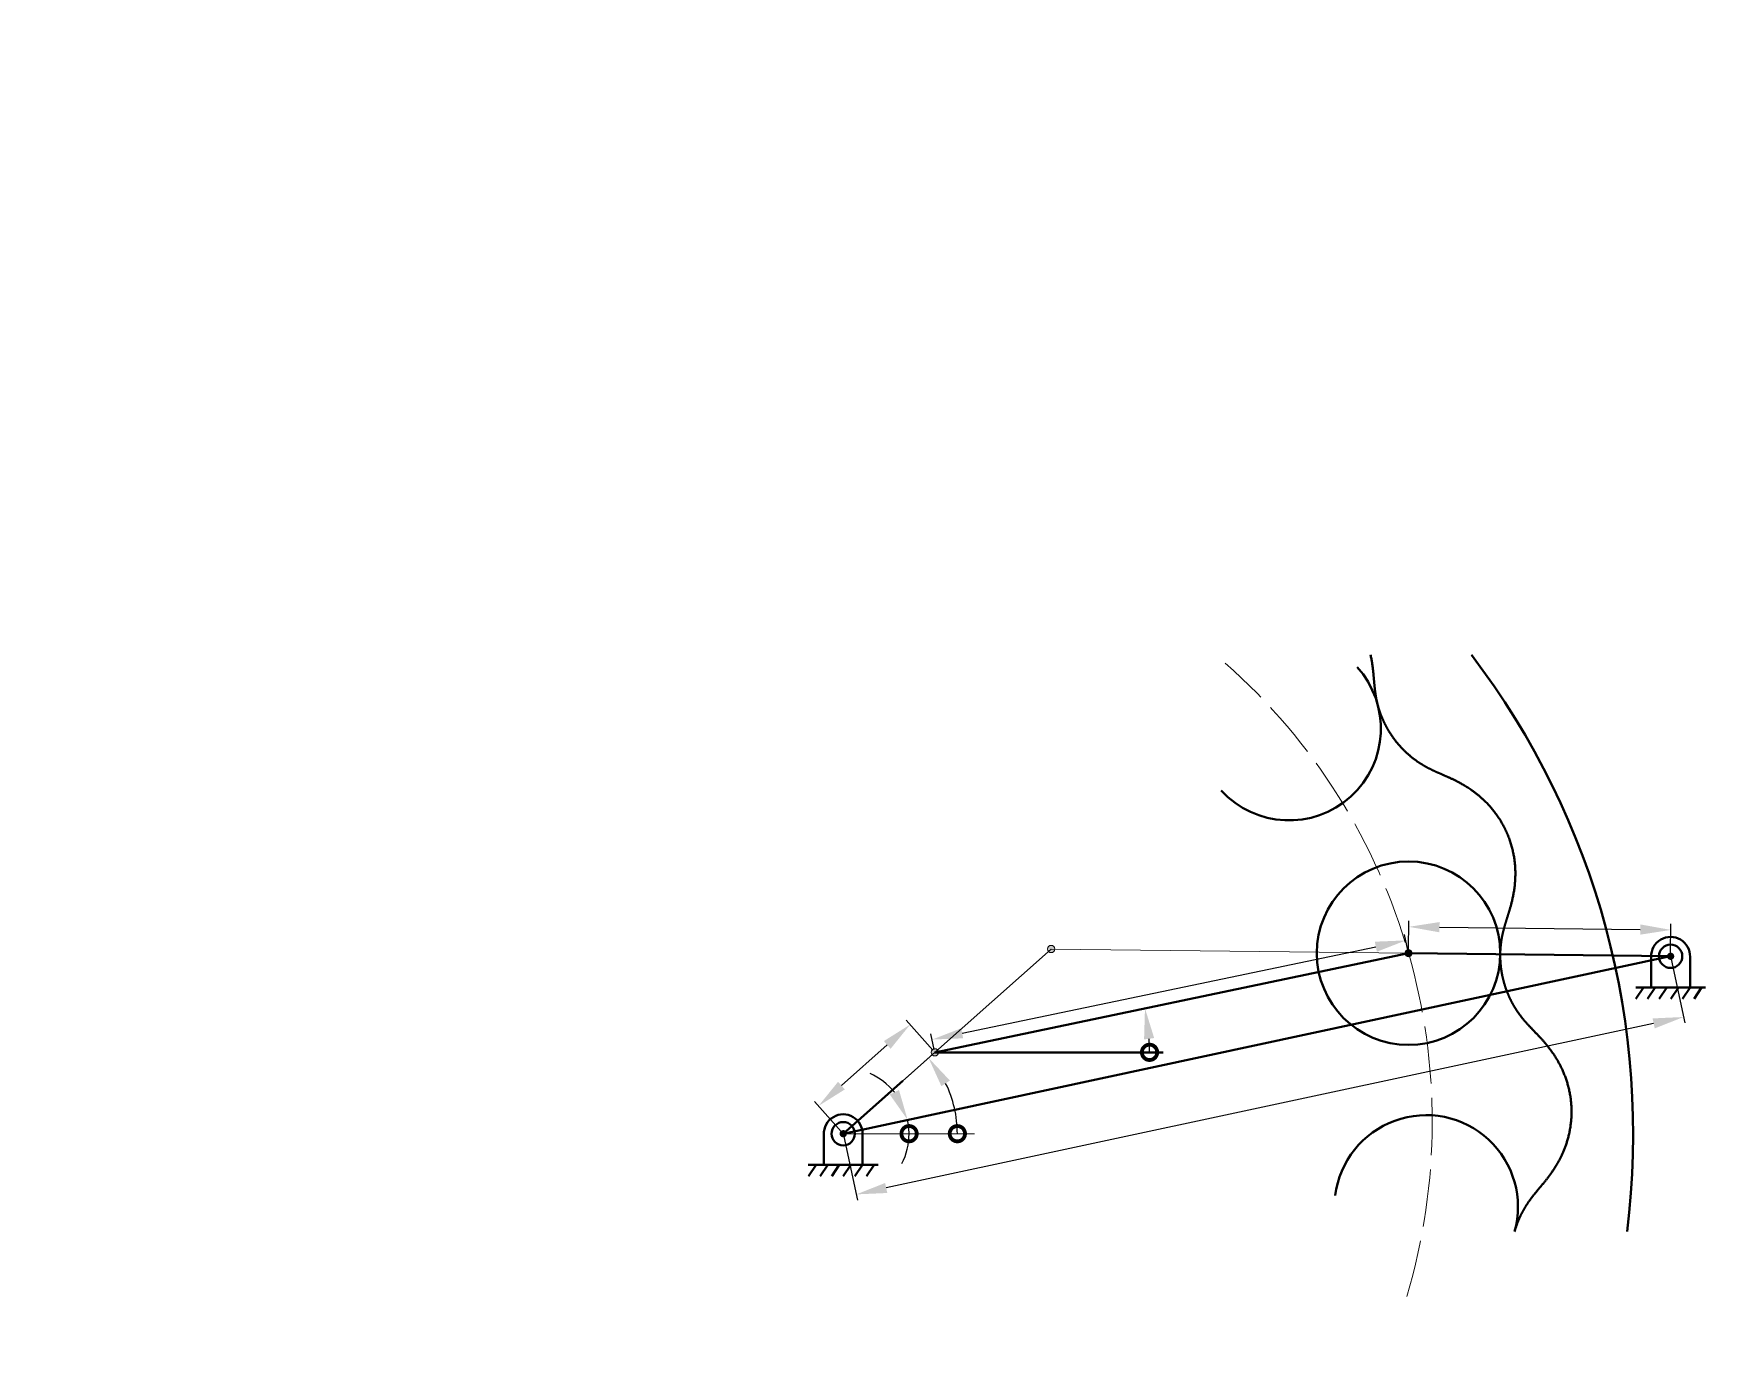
# Model space of a CAD drawing. Header units: millimetres. Extents: x -627 to 1823, y -1195 to 1759.
# Drawn here: x 925.2 to 1274.3, y -759.3 to -485.7 of the extents above; entities that cross this region are included whole.
import ezdxf

# ---------------------------------------------------------------- set-up
doc = ezdxf.new("R2010")
doc.units = ezdxf.units.MM
doc.linetypes.add('ACAD_ISO02W100', pattern=[15, 12, -3])
doc.layers.add('DIM', color=7, linetype='Continuous', lineweight=20)
doc.layers.add('PROFILE', color=7, linetype='Continuous', lineweight=50)
doc.styles.get("Standard").update_dxf_attribs({"font": 'arial.ttf'})
doc.dimstyles.new('凸輪專題用', dxfattribs={"dimtxt": 2.5, "dimasz": 8, "dimexe": 1.25, "dimexo": 0.625, "dimtad": 1, "dimtxsty": 'Standard', "dimcen": 0, "dimadec": 0, "dimazin": 0, "dimtfac": 1, "dimtmove": 0, "dimatfit": 3, "dimfxl": 1, "dimarcsym": 0})

# ---------------------------------------------------------------- blocks, each defined once
blk = doc.blocks.new('*D203')
at = {"layer": 'Defpoints', "color": 0, "transparency": 16777216}
for p in [(1121.01, -297.19), (1148.83, -334.42), (1176.39, -342.46), (1191.99, -355.22), (1047.49, -358.66)]:
    blk.add_point(p, dxfattribs=at)
at = {"layer": 'DIM', "color": 0, "lineweight": -2, "transparency": 16777216}
blk.add_arc((1191.99, -355.22), 47.91, 150.3161, 171.7866, dxfattribs=at)
at = {"layer": 'DIM', "color": 0, "transparency": 16777216}
for points in [[(1149.27, -330.74), (1151.47, -332.25), (1154.9, -324.9)], [(1145.91, -348.45), (1143.24, -348.29), (1144.1, -356.36)]]:
    blk.add_solid(points, dxfattribs=at)
blk = doc.blocks.new('_DotSmall')
at = {"color": 0, "linetype": 'ByBlock', "const_width": 0.5}
blk.add_lwpolyline([(-0.0625, 0, 1), (0.0625, 0, 1)], format="xyb", close=True, dxfattribs=at)
blk = doc.blocks.new('*D213')
at = {"layer": 'Defpoints', "color": 0, "transparency": 16777216}
for p in [(1106.73, -704.37), (1117.41, -709.73), (1094.27, -715.44), (1094.27, -715.44), (1121.66, -715.44)]:
    blk.add_point(p, dxfattribs=at)
at = {"layer": 'DIM', "color": 0, "lineweight": -2, "transparency": 16777216}
blk.add_line((1107.2, -703.96), (1113.02, -698.79), dxfattribs=at)
blk.add_arc((1094.27, -715.44), 23.83, 0, 26.1821, dxfattribs=at)
at = {"layer": 'DIM', "color": 0, "transparency": 16777216}
blk.add_solid([(1114.77, -705.52), (1116.54, -704.33), (1112.09, -699.62)], dxfattribs=at)
at = {"layer": 'DIM', "color": 0, "lineweight": -2, "transparency": 16777216, "xscale": 6.4, "yscale": 6.4, "zscale": 6.4, "rotation": 270.0000000000002}
blk.add_blockref('_DotSmall', (1118.1, -715.44), dxfattribs=at)
blk = doc.blocks.new('*D214')
at = {"layer": 'Defpoints', "color": 0, "transparency": 16777216}
for p in [(1267.03, -678.4), (1094.27, -715.44), (1094.27, -715.44), (1107.99, -714.48), (1121.66, -715.44)]:
    blk.add_point(p, dxfattribs=at)
at = {"layer": 'DIM', "color": 0, "lineweight": -2, "transparency": 16777216}
for start, end in [(39.0115, 65.9197), (333.0919, 0), (0, 12.1034)]:
    blk.add_arc((1094.27, -715.44), 13.75, start, end, dxfattribs=at)
at = {"layer": 'DIM', "color": 0, "transparency": 16777216}
blk.add_solid([(1105.92, -706.33), (1103.99, -707.25), (1107.72, -712.56)], dxfattribs=at)
at = {"layer": 'DIM', "color": 0, "lineweight": -2, "transparency": 16777216, "xscale": 6.4, "yscale": 6.4, "zscale": 6.4, "rotation": 90.00000000000004}
blk.add_blockref('_DotSmall', (1108.02, -715.44), dxfattribs=at)
blk = doc.blocks.new('*D212')
at = {"layer": 'Defpoints', "color": 0, "transparency": 16777216}
for p in [(1267.03, -678.4), (1094.27, -715.44), (1096.99, -728.11)]:
    blk.add_point(p, dxfattribs=at)
at = {"layer": 'DIM', "color": 0, "lineweight": -2, "transparency": 16777216}
for p, q in [((1267.16, -679.01), (1270.01, -692.29)), ((1263.49, -692.41), (1103.25, -726.77)), ((1094.4, -716.05), (1097.25, -729.34))]:
    blk.add_line(p, q, dxfattribs=at)
at = {"layer": 'DIM', "color": 0, "transparency": 16777216}
for points in [[(1263.27, -691.37), (1263.72, -693.45), (1269.75, -691.07)], [(1103.02, -725.73), (1103.47, -727.82), (1096.99, -728.11)]]:
    blk.add_solid(points, dxfattribs=at)
blk = doc.blocks.new('*D215')
at = {"layer": 'Defpoints', "color": 0, "transparency": 16777216}
for p in [(1267.1, -672.89), (1212.31, -677.75), (1267.03, -678.4)]:
    blk.add_point(p, dxfattribs=at)
at = {"layer": 'DIM', "color": 0, "lineweight": -2, "transparency": 16777216}
for p, q in [((1212.31, -677.13), (1212.39, -670.99)), ((1218.77, -672.32), (1260.7, -672.81)), ((1267.04, -677.77), (1267.11, -671.64))]:
    blk.add_line(p, q, dxfattribs=at)
at = {"layer": 'DIM', "color": 0, "transparency": 16777216}
for points in [[(1218.78, -671.25), (1218.76, -673.39), (1212.37, -672.24)], [(1260.71, -671.74), (1260.69, -673.88), (1267.1, -672.89)]]:
    blk.add_solid(points, dxfattribs=at)
blk = doc.blocks.new('*D216')
at = {"layer": 'Defpoints', "color": 0, "transparency": 16777216}
for p in [(1108.25, -692.65), (1113.4, -698.45), (1094.27, -715.44)]:
    blk.add_point(p, dxfattribs=at)
at = {"layer": 'DIM', "color": 0, "lineweight": -2, "transparency": 16777216}
for p, q in [((1112.98, -697.98), (1107.42, -691.72)), ((1093.9, -705.39), (1103.46, -696.9)), ((1093.86, -714.98), (1088.29, -708.71))]:
    blk.add_line(p, q, dxfattribs=at)
at = {"layer": 'DIM', "color": 0, "transparency": 16777216}
for points in [[(1102.75, -696.1), (1104.17, -697.7), (1108.25, -692.65)], [(1093.19, -704.6), (1094.61, -706.19), (1089.12, -709.64)]]:
    blk.add_solid(points, dxfattribs=at)
blk = doc.blocks.new('*D217')
at = {"layer": 'Defpoints', "color": 0, "transparency": 16777216}
for p in [(1211.75, -675.08), (1212.31, -677.75), (1113.4, -698.45)]:
    blk.add_point(p, dxfattribs=at)
at = {"layer": 'DIM', "color": 0, "lineweight": -2, "transparency": 16777216}
for p, q in [((1119.11, -694.47), (1205.48, -676.4)), ((1212.18, -677.14), (1211.49, -673.86)), ((1113.27, -697.84), (1112.59, -694.56))]:
    blk.add_line(p, q, dxfattribs=at)
at = {"layer": 'DIM', "color": 0, "transparency": 16777216}
for points in [[(1205.27, -675.35), (1205.7, -677.44), (1211.75, -675.08)], [(1118.89, -693.43), (1119.32, -695.52), (1112.84, -695.78)]]:
    blk.add_solid(points, dxfattribs=at)
blk = doc.blocks.new('*D218')
at = {"layer": 'Defpoints', "color": 0, "transparency": 16777216}
for p in [(1212.31, -677.75), (1158.13, -695.37), (1113.4, -698.45), (1113.4, -698.45), (1161.06, -698.45)]:
    blk.add_point(p, dxfattribs=at)
at = {"layer": 'DIM', "color": 0, "lineweight": -2, "transparency": 16777216}
blk.add_arc((1113.4, -698.45), 44.83, 0, 3.6337, dxfattribs=at)
at = {"layer": 'DIM', "color": 0, "transparency": 16777216}
blk.add_solid([(1157.09, -695.75), (1159.2, -695.47), (1157.28, -689.27)], dxfattribs=at)
at = {"layer": 'DIM', "color": 0, "lineweight": -2, "transparency": 16777216, "xscale": 6.4, "yscale": 6.4, "zscale": 6.4, "rotation": 270}
blk.add_blockref('_DotSmall', (1158.23, -698.45), dxfattribs=at)

msp = doc.modelspace()

# ---------------------------------------------------------------- hatches: boundary and pattern name
at = {"layer": 'DIM'}
h = msp.add_hatch(color=256, dxfattribs=at)
h.dxf.hatch_style = 1
h.paths.add_polyline_path([(1113.968, -697.946, 0.6897584), (1112.64, -698.45, 0.1836012), (1112.832, -698.955)])
h.paths.add_polyline_path([(1114.16, -698.45), (1113.4, -698.45), (1112.832, -698.955, 0.6897584)])
h.paths.add_polyline_path([(1113.968, -697.946), (1113.4, -698.45), (1114.144, -698.295, 0.1307438)])
h.paths.add_polyline_path([(1114.144, -698.295), (1113.4, -698.45), (1114.16, -698.45, 0.0516183)])
h.paths.add_polyline_path([(1136.927, -676.876, 0.1836012), (1137.119, -677.38), (1137.687, -676.876), (1138.447, -676.885, 1.0058919)])
h.paths.add_polyline_path([(1138.447, -676.885), (1137.687, -676.876), (1137.119, -677.38, 0.6854324)])
h = msp.add_hatch(color=256, dxfattribs=at)
h.dxf.hatch_style = 1
h.paths.add_polyline_path([(1212.095, -677.022, -0.0014881), (1212.307, -677.752), (1213.067, -677.761, 0.0029373), (1213.067, -677.752, 0.499511)])
h.paths.add_polyline_path([(1212.095, -677.022, 0.3305069), (1211.547, -677.743), (1212.307, -677.752, 0.0014881)])
h.paths.add_polyline_path([(1212.307, -677.752), (1211.57, -677.938, 0.4228163), (1212.514, -678.484, 0.0014881)])
h.paths.add_polyline_path([(1212.307, -677.752), (1211.547, -677.743, 0.0029373), (1211.547, -677.752, 0.0618272), (1211.57, -677.938)])
h.paths.add_polyline_path([(1213.067, -677.761), (1212.307, -677.752, -0.0014881), (1212.514, -678.484, 0.3321583)])
h = msp.add_hatch(color=256, dxfattribs=at)
h.dxf.hatch_style = 1
h.paths.add_polyline_path([(1266.821, -677.665, -0.0014881), (1267.033, -678.395), (1267.793, -678.404, 0.0029373), (1267.793, -678.395, 0.499511)])
h.paths.add_polyline_path([(1266.821, -677.665, 0.3305069), (1266.273, -678.386), (1267.033, -678.395, 0.0014881)])
h.paths.add_polyline_path([(1267.033, -678.395), (1266.296, -678.581, 0.4228163), (1267.24, -679.127, 0.0014881)])
h.paths.add_polyline_path([(1267.033, -678.395), (1266.273, -678.386, 0.0029373), (1266.273, -678.395, 0.0618272), (1266.296, -678.581)])
h.paths.add_polyline_path([(1267.793, -678.404), (1267.033, -678.395, -0.0014881), (1267.24, -679.127, 0.3321583)])
h = msp.add_hatch(color=256, dxfattribs=at)
h.dxf.hatch_style = 1
h.paths.add_polyline_path([(1094.058, -714.713, -0.0014881), (1094.27, -715.443), (1095.03, -715.452, 0.0029373), (1095.03, -715.443, 0.499511)])
h.paths.add_polyline_path([(1094.058, -714.713, 0.3305069), (1093.51, -715.434), (1094.27, -715.443, 0.0014881)])
h.paths.add_polyline_path([(1094.27, -715.443), (1093.533, -715.629, 0.4228163), (1094.477, -716.175, 0.0014881)])
h.paths.add_polyline_path([(1094.27, -715.443), (1093.51, -715.434, 0.0029373), (1093.51, -715.443, 0.0618272), (1093.533, -715.629)])
h.paths.add_polyline_path([(1095.03, -715.452), (1094.27, -715.443, -0.0014881), (1094.477, -716.175, 0.3321583)])

# ---------------------------------------------------------------- linework, layer by layer
for p, q in [((1106.734, -704.372), (1137.687, -676.876)), ((1137.687, -676.876), (1212.307, -677.752)), ((1094.27, -715.443), (1121.659, -715.443))]:
    msp.add_line(p, q, dxfattribs=at)
for centre in [(1137.687, -676.876), (1212.307, -677.752), (1113.4, -698.45)]:
    msp.add_circle(centre, 0.76, dxfattribs=at)
at = {"layer": 'DIM', "linetype": 'ACAD_ISO02W100'}
msp.add_arc((1089.573, -712.946), 127.68, 343.39756, 48.60244, dxfattribs=at)
at = {"layer": 'PROFILE'}
for p, q in [((1267.033, -678.395), (1094.27, -715.443)), ((1113.4, -698.45), (1212.307, -677.752)), ((1212.307, -677.752), (1267.033, -678.395)), ((1262.98, -678.395), (1262.98, -684.881)), ((1271.086, -684.881), (1271.086, -678.395)), ((1259.737, -684.881), (1274.329, -684.881)), ((1261.353, -684.881), (1259.758, -687.282)), ((1263.785, -684.881), (1262.19, -687.282)), ((1266.217, -684.881), (1264.622, -687.282)), ((1268.649, -684.881), (1267.054, -687.282)), ((1271.081, -684.881), (1269.486, -687.282)), ((1273.513, -684.881), (1271.918, -687.282)), ((1113.4, -698.45), (1161.059, -698.45)), ((1094.27, -715.443), (1106.734, -704.372)), ((1090.217, -715.443), (1090.217, -721.929)), ((1098.323, -721.929), (1098.323, -715.443)), ((1086.974, -721.929), (1101.566, -721.929)), ((1088.591, -721.929), (1086.995, -724.33)), ((1091.023, -721.929), (1089.427, -724.33)), ((1093.455, -721.929), (1091.859, -724.33)), ((1095.887, -721.929), (1094.291, -724.33)), ((1098.319, -721.929), (1096.723, -724.33)), ((1100.751, -721.929), (1099.155, -724.33))]:
    msp.add_line(p, q, dxfattribs=at)
for centre, radius in [((1212.307, -677.752), 19.152), ((1267.033, -678.395), 2.432), ((1094.27, -715.443), 2.432)]:
    msp.add_circle(centre, radius, dxfattribs=at)
for centre, radius, start, end in [((1094.27, -715.443), 164.946, 352.88359, 37.31953), ((1187.381, -630.875), 19.152, 222.24743, 42.24743), ((1267.033, -678.395), 4.053, 358.13818, 181.86182), ((1094.27, -715.443), 4.053, 358.13818, 181.86182), ((1216.01, -730.715), 19.152, 344.36254, 172.84972)]:
    msp.add_arc(centre, radius, start, end, dxfattribs=at)
msp.add_open_spline([(1234.453, -735.878), (1234.469, -735.822), (1234.502, -735.706), (1234.554, -735.531), (1234.608, -735.354), (1234.663, -735.178), (1234.72, -735.004), (1234.777, -734.83), (1234.837, -734.658), (1234.897, -734.487), (1234.959, -734.317), (1235.021, -734.149), (1235.085, -733.982), (1235.15, -733.817), (1235.217, -733.653), (1235.284, -733.49), (1235.352, -733.329), (1235.421, -733.169), (1235.491, -733.011), (1235.562, -732.855), (1235.634, -732.7), (1235.706, -732.547), (1235.78, -732.395), (1235.854, -732.245), (1235.928, -732.097), (1236.004, -731.95), (1236.08, -731.805), (1236.157, -731.662), (1236.234, -731.52), (1236.312, -731.38), (1236.39, -731.241), (1236.469, -731.104), (1236.548, -730.969), (1236.628, -730.835), (1236.708, -730.703), (1236.789, -730.572), (1236.87, -730.442), (1236.952, -730.314), (1237.034, -730.188), (1237.116, -730.062), (1237.199, -729.938), (1237.282, -729.815), (1237.365, -729.694), (1237.449, -729.573), (1237.534, -729.453), (1237.619, -729.334), (1237.704, -729.216), (1237.79, -729.099), (1237.877, -728.982), (1237.964, -728.865), (1238.052, -728.749), (1238.141, -728.633), (1238.231, -728.517), (1238.322, -728.401), (1238.414, -728.285), (1238.507, -728.168), (1238.601, -728.05), (1238.697, -727.932), (1238.795, -727.812), (1238.894, -727.691), (1238.996, -727.568), (1239.1, -727.443), (1239.206, -727.315), (1239.315, -727.185), (1239.426, -727.052), (1239.541, -726.915), (1239.66, -726.774), (1239.782, -726.628), (1239.909, -726.477), (1240.04, -726.32), (1240.176, -726.157), (1240.318, -725.987), (1240.465, -725.808), (1240.618, -725.621), (1240.778, -725.423), (1240.946, -725.215), (1241.12, -724.993), (1241.303, -724.759), (1241.494, -724.509), (1241.694, -724.242), (1241.904, -723.957), (1242.122, -723.651), (1242.35, -723.322), (1242.588, -722.968), (1242.835, -722.587), (1243.091, -722.176), (1243.355, -721.733), (1243.626, -721.254), (1243.903, -720.736), (1244.183, -720.178), (1244.463, -719.576), (1244.741, -718.929), (1245.013, -718.234), (1245.274, -717.492), (1245.519, -716.702), (1245.743, -715.865), (1245.939, -714.985), (1246.103, -714.066), (1246.228, -713.113), (1246.311, -712.134), (1246.348, -711.138), (1246.338, -710.133), (1246.278, -709.13), (1246.172, -708.138), (1246.021, -707.168), (1245.829, -706.226), (1245.602, -705.32), (1245.344, -704.456), (1245.063, -703.637), (1244.763, -702.866), (1244.451, -702.144), (1244.132, -701.47), (1243.809, -700.844), (1243.487, -700.263), (1243.169, -699.726), (1242.857, -699.229), (1242.553, -698.77), (1242.259, -698.345), (1241.975, -697.953), (1241.702, -697.59), (1241.44, -697.254), (1241.19, -696.942), (1240.95, -696.652), (1240.721, -696.382), (1240.503, -696.13), (1240.295, -695.894), (1240.096, -695.673), (1239.907, -695.464), (1239.725, -695.268), (1239.552, -695.082), (1239.386, -694.906), (1239.226, -694.738), (1239.073, -694.578), (1238.926, -694.424), (1238.785, -694.277), (1238.648, -694.136), (1238.516, -693.999), (1238.387, -693.866), (1238.263, -693.738), (1238.142, -693.613), (1238.025, -693.49), (1237.91, -693.37), (1237.798, -693.253), (1237.688, -693.137), (1237.58, -693.023), (1237.474, -692.911), (1237.37, -692.799), (1237.268, -692.688), (1237.167, -692.578), (1237.067, -692.468), (1236.968, -692.359), (1236.871, -692.25), (1236.774, -692.14), (1236.678, -692.031), (1236.583, -691.92), (1236.488, -691.81), (1236.394, -691.699), (1236.301, -691.587), (1236.208, -691.474), (1236.115, -691.361), (1236.023, -691.246), (1235.931, -691.13), (1235.839, -691.014), (1235.748, -690.896), (1235.657, -690.776), (1235.567, -690.656), (1235.477, -690.534), (1235.387, -690.41), (1235.297, -690.285), (1235.208, -690.159), (1235.119, -690.031), (1235.03, -689.901), (1234.942, -689.77), (1234.854, -689.637), (1234.767, -689.503), (1234.68, -689.367), (1234.593, -689.229), (1234.507, -689.09), (1234.422, -688.949), (1234.337, -688.806), (1234.252, -688.662), (1234.169, -688.515), (1234.086, -688.368), (1234.003, -688.218), (1233.922, -688.067), (1233.841, -687.914), (1233.761, -687.76), (1233.681, -687.604), (1233.603, -687.447), (1233.526, -687.288), (1233.449, -687.127), (1233.374, -686.965), (1233.299, -686.801), (1233.226, -686.636), (1233.154, -686.47), (1233.083, -686.302), (1233.013, -686.133), (1232.944, -685.963), (1232.877, -685.791), (1232.811, -685.619), (1232.746, -685.445), (1232.683, -685.27), (1232.62, -685.094), (1232.56, -684.917), (1232.501, -684.738), (1232.443, -684.559), (1232.387, -684.38), (1232.332, -684.199), (1232.279, -684.018), (1232.227, -683.835), (1232.177, -683.653), (1232.129, -683.469), (1232.082, -683.286), (1232.037, -683.101), (1231.993, -682.916), (1231.951, -682.731), (1231.911, -682.546), (1231.873, -682.36), (1231.836, -682.174), (1231.801, -681.988), (1231.768, -681.802), (1231.736, -681.616), (1231.706, -681.43), (1231.678, -681.244), (1231.651, -681.058), (1231.627, -680.873), (1231.604, -680.687), (1231.582, -680.503), (1231.563, -680.318), (1231.545, -680.134), (1231.528, -679.95), (1231.514, -679.767), (1231.501, -679.585), (1231.49, -679.403), (1231.48, -679.222), (1231.472, -679.041), (1231.466, -678.862), (1231.461, -678.683), (1231.458, -678.505), (1231.456, -678.329), (1231.456, -678.153), (1231.457, -677.978), (1231.46, -677.804), (1231.464, -677.631), (1231.47, -677.46), (1231.477, -677.289), (1231.485, -677.12), (1231.495, -676.952), (1231.506, -676.785), (1231.518, -676.619), (1231.532, -676.455), (1231.547, -676.291), (1231.563, -676.13), (1231.58, -675.969), (1231.598, -675.81), (1231.618, -675.652), (1231.638, -675.495), (1231.659, -675.339), (1231.682, -675.185), (1231.705, -675.032), (1231.73, -674.88), (1231.755, -674.73), (1231.782, -674.58), (1231.809, -674.432), (1231.837, -674.285), (1231.866, -674.138), (1231.896, -673.993), (1231.926, -673.849), (1231.958, -673.705), (1231.99, -673.562), (1232.023, -673.42), (1232.056, -673.278), (1232.091, -673.136), (1232.126, -672.995), (1232.163, -672.854), (1232.199, -672.713), (1232.237, -672.572), (1232.276, -672.431), (1232.315, -672.289), (1232.356, -672.146), (1232.397, -672.002), (1232.439, -671.857), (1232.483, -671.711), (1232.527, -671.563), (1232.572, -671.413), (1232.619, -671.261), (1232.667, -671.105), (1232.716, -670.947), (1232.767, -670.785), (1232.819, -670.619), (1232.873, -670.448), (1232.929, -670.273), (1232.986, -670.091), (1233.045, -669.904), (1233.106, -669.709), (1233.17, -669.506), (1233.235, -669.294), (1233.303, -669.073), (1233.373, -668.841), (1233.445, -668.597), (1233.52, -668.34), (1233.597, -668.069), (1233.676, -667.783), (1233.757, -667.478), (1233.839, -667.155), (1233.924, -666.812), (1234.008, -666.445), (1234.093, -666.054), (1234.178, -665.637), (1234.26, -665.19), (1234.339, -664.713), (1234.414, -664.202), (1234.481, -663.655), (1234.538, -663.071), (1234.583, -662.448), (1234.612, -661.785), (1234.621, -661.08), (1234.607, -660.335), (1234.564, -659.549), (1234.488, -658.726), (1234.374, -657.867), (1234.219, -656.979), (1234.018, -656.067), (1233.769, -655.139), (1233.472, -654.203), (1233.124, -653.268), (1232.73, -652.344), (1232.291, -651.44), (1231.813, -650.564), (1231.302, -649.725), (1230.765, -648.929), (1230.208, -648.179), (1229.64, -647.479), (1229.067, -646.83), (1228.495, -646.232), (1227.93, -645.684), (1227.377, -645.184), (1226.839, -644.729), (1226.319, -644.316), (1225.82, -643.941), (1225.341, -643.601), (1224.885, -643.293), (1224.451, -643.014), (1224.038, -642.76), (1223.647, -642.53), (1223.277, -642.319), (1222.926, -642.127), (1222.594, -641.951), (1222.279, -641.789), (1221.981, -641.639), (1221.698, -641.501), (1221.43, -641.372), (1221.175, -641.253), (1220.932, -641.14), (1220.701, -641.035), (1220.48, -640.936), (1220.269, -640.842), (1220.066, -640.752), (1219.871, -640.667), (1219.684, -640.585), (1219.504, -640.507), (1219.329, -640.431), (1219.16, -640.358), (1218.996, -640.286), (1218.836, -640.217), (1218.681, -640.149), (1218.529, -640.082), (1218.38, -640.017), (1218.235, -639.952), (1218.092, -639.888), (1217.951, -639.824), (1217.812, -639.761), (1217.675, -639.698), (1217.539, -639.634), (1217.405, -639.571), (1217.272, -639.508), (1217.14, -639.444), (1217.009, -639.38), (1216.878, -639.316), (1216.748, -639.25), (1216.618, -639.184), (1216.489, -639.118), (1216.36, -639.05), (1216.231, -638.982), (1216.102, -638.912), (1215.973, -638.842), (1215.843, -638.77), (1215.714, -638.697), (1215.585, -638.623), (1215.455, -638.547), (1215.325, -638.471), (1215.195, -638.392), (1215.065, -638.313), (1214.934, -638.232), (1214.804, -638.149), (1214.672, -638.065), (1214.541, -637.979), (1214.409, -637.892), (1214.277, -637.803), (1214.145, -637.712), (1214.013, -637.619), (1213.88, -637.525), (1213.747, -637.429), (1213.614, -637.332), (1213.481, -637.232), (1213.348, -637.131), (1213.215, -637.028), (1213.081, -636.924), (1212.948, -636.817), (1212.815, -636.709), (1212.682, -636.599), (1212.549, -636.487), (1212.416, -636.373), (1212.283, -636.257), (1212.151, -636.14), (1212.019, -636.021), (1211.887, -635.9), (1211.756, -635.777), (1211.625, -635.653), (1211.494, -635.527), (1211.365, -635.399), (1211.235, -635.27), (1211.107, -635.139), (1210.979, -635.006), (1210.852, -634.872), (1210.725, -634.736), (1210.6, -634.598), (1210.475, -634.459), (1210.351, -634.319), (1210.228, -634.177), (1210.106, -634.034), (1209.986, -633.889), (1209.866, -633.743), (1209.747, -633.596), (1209.63, -633.448), (1209.514, -633.298), (1209.399, -633.147), (1209.285, -632.995), (1209.173, -632.842), (1209.062, -632.688), (1208.953, -632.533), (1208.845, -632.377), (1208.738, -632.22), (1208.633, -632.063), (1208.529, -631.904), (1208.427, -631.745), (1208.327, -631.585), (1208.228, -631.425), (1208.131, -631.264), (1208.035, -631.102), (1207.941, -630.94), (1207.849, -630.778), (1207.759, -630.615), (1207.67, -630.452), (1207.583, -630.289), (1207.498, -630.126), (1207.414, -629.962), (1207.332, -629.798), (1207.252, -629.635), (1207.174, -629.471), (1207.098, -629.307), (1207.023, -629.144), (1206.95, -628.981), (1206.879, -628.818), (1206.81, -628.655), (1206.743, -628.493), (1206.677, -628.33), (1206.613, -628.169), (1206.551, -628.008), (1206.49, -627.847), (1206.432, -627.687), (1206.375, -627.527), (1206.319, -627.368), (1206.266, -627.209), (1206.214, -627.052), (1206.163, -626.895), (1206.114, -626.738), (1206.067, -626.583), (1206.022, -626.428), (1205.978, -626.273), (1205.935, -626.12), (1205.894, -625.967), (1205.854, -625.816), (1205.816, -625.664), (1205.779, -625.514), (1205.744, -625.365), (1205.71, -625.216), (1205.677, -625.068), (1205.645, -624.92), (1205.615, -624.773), (1205.585, -624.627), (1205.557, -624.481), (1205.53, -624.336), (1205.504, -624.191), (1205.479, -624.047), (1205.455, -623.903), (1205.432, -623.759), (1205.41, -623.615), (1205.389, -623.471), (1205.368, -623.327), (1205.348, -623.183), (1205.329, -623.038), (1205.311, -622.892), (1205.293, -622.746), (1205.275, -622.599), (1205.259, -622.45), (1205.242, -622.3), (1205.226, -622.148), (1205.211, -621.995), (1205.195, -621.839), (1205.18, -621.68), (1205.165, -621.518), (1205.15, -621.353), (1205.135, -621.184), (1205.119, -621.011), (1205.104, -620.832), (1205.088, -620.649), (1205.071, -620.459), (1205.054, -620.263), (1205.036, -620.06), (1205.017, -619.848), (1204.997, -619.627), (1204.975, -619.397), (1204.95, -619.156), (1204.924, -618.903), (1204.895, -618.637), (1204.862, -618.358), (1204.825, -618.062), (1204.784, -617.75), (1204.736, -617.42), (1204.683, -617.071), (1204.621, -616.7), (1204.55, -616.306), (1204.468, -615.888), (1204.406, -615.598), (1204.372, -615.447), (1204.372, -615.443)], degree=3, knots=[475.1879425, 475.1879425, 475.1879425, 475.1879425, 475.3033034, 475.4254101, 475.5471141, 475.6683887, 475.7892086, 475.9095507, 476.0293911, 476.1487067, 476.2674757, 476.385676, 476.503287, 476.6202891, 476.7366638, 476.8523924, 476.9674581, 477.0818449, 477.1955384, 477.3085248, 477.4207921, 477.5323287, 477.6431258, 477.7531744, 477.8624693, 477.9710052, 478.078779, 478.1857899, 478.2920391, 478.3975287, 478.5022652, 478.6062555, 478.70951, 478.8120417, 478.9138665, 479.0150031, 479.1154729, 479.215302, 479.3145187, 479.4131565, 479.5112521, 479.6088471, 479.7059873, 479.8027238, 479.8991137, 479.9952187, 480.0911066, 480.1868535, 480.2825406, 480.3782584, 480.4741036, 480.5701839, 480.6666141, 480.7635215, 480.8610435, 480.9593285, 481.0585389, 481.1588508, 481.2604541, 481.3635577, 481.4683853, 481.5751815, 481.6842112, 481.7957619, 481.910145, 482.0276989, 482.1487916, 482.2738228, 482.4032242, 482.5374663, 482.6770591, 482.822556, 482.9745571, 483.1337127, 483.3007269, 483.4763623, 483.6614421, 483.8568544, 484.0635525, 484.282561, 484.5149733, 484.7619522, 485.0247251, 485.3045783, 485.6028467, 485.9208985, 486.2601105, 486.6218394, 487.0073795, 487.4179167, 487.8544608, 488.3177736, 488.8082869, 489.3260094, 489.8704349, 490.4404563, 491.0342983, 491.6494729, 492.2827848, 492.9303747, 493.5878251, 494.2503136, 494.912802, 495.5702524, 496.2178423, 496.8511542, 497.4663288, 498.0601708, 498.6301922, 499.1746177, 499.6923402, 500.1828535, 500.6461663, 501.0827104, 501.4932476, 501.8787878, 502.2405167, 502.5797286, 502.8977805, 503.1960489, 503.4759021, 503.7386749, 503.9856538, 504.2180662, 504.4370746, 504.6437727, 504.839185, 505.0242649, 505.1999002, 505.3669144, 505.5260701, 505.6780711, 505.823568, 505.9631608, 506.0974029, 506.2268043, 506.3518355, 506.4729282, 506.5904821, 506.7048652, 506.816416, 506.9254456, 507.0322419, 507.1370694, 507.240173, 507.3417763, 507.4420883, 507.5412986, 507.6395836, 507.7371056, 507.8340131, 507.9304432, 508.0265235, 508.1223687, 508.2180865, 508.3137737, 508.4095205, 508.5054084, 508.6015134, 508.6979033, 508.7946399, 508.8917801, 508.989375, 509.0874707, 509.1861084, 509.2853252, 509.3851542, 509.485624, 509.5867606, 509.6885854, 509.7911171, 509.8943717, 509.9983619, 510.1030984, 510.208588, 510.3148372, 510.4218481, 510.529622, 510.6381578, 510.7474527, 510.8575014, 510.9682984, 511.079835, 511.1921023, 511.3050888, 511.4187822, 511.5331691, 511.6482347, 511.7639633, 511.880338, 511.9973401, 512.1149511, 512.2331515, 512.3519204, 512.471236, 512.5910764, 512.7114185, 512.8322385, 512.953513, 513.075217, 513.1973237, 513.3198099, 513.4426469, 513.5658096, 513.6892703, 513.813002, 513.9369769, 514.061167, 514.1855436, 514.3100788, 514.434744, 514.559511, 514.6843496, 514.8092319, 514.9341288, 515.059011, 515.1838499, 515.3086167, 515.4332815, 515.5578172, 515.6821939, 515.806384, 515.9303587, 516.0540903, 516.1775509, 516.3007135, 516.4235507, 516.5460365, 516.6681439, 516.7898474, 516.9111221, 517.0319424, 517.1522843, 517.2721248, 517.3914404, 517.510209, 517.6284096, 517.7460204, 517.8630228, 517.9793971, 518.0951259, 518.2101917, 518.3245784, 518.4382718, 518.5512584, 518.663525, 518.7750618, 518.8858588, 518.9959078, 519.1052026, 519.2137382, 519.3215128, 519.4285237, 519.5347724, 519.640262, 519.7449983, 519.8489887, 519.9522438, 520.0547756, 520.1565999, 520.2577362, 520.3582062, 520.4580355, 520.5572525, 520.6558899, 520.7539855, 520.8515805, 520.9487209, 521.0454575, 521.1418468, 521.2379522, 521.3338399, 521.4295867, 521.5252741, 521.6209914, 521.7168373, 521.8129175, 521.9093479, 522.0062551, 522.1037769, 522.2020619, 522.3012721, 522.4015838, 522.5031876, 522.6062911, 522.7111192, 522.8179152, 522.9269446, 523.038495, 523.1528783, 523.2704328, 523.3915257, 523.5165565, 523.6459579, 523.7802002, 523.919793, 524.0652897, 524.2172908, 524.3764463, 524.5434606, 524.7190962, 524.9041762, 525.0995873, 525.3062858, 525.5252947, 525.7577071, 526.0046856, 526.2674586, 526.5473113, 526.8455806, 527.1636319, 527.502844, 527.8645725, 528.2501129, 528.6606503, 529.0971939, 529.5605068, 530.0510206, 530.5687427, 531.1131683, 531.68319, 532.2770313, 532.8922064, 533.5255181, 534.1731078, 534.8305589, 535.4930472, 536.1555357, 536.8129864, 537.4605761, 538.0938876, 538.7090627, 539.3029043, 539.8729261, 540.4173511, 540.9350736, 541.4255869, 541.8889003, 542.3254441, 542.7359808, 543.1215217, 543.4832499, 543.822462, 544.1405136, 544.4387824, 544.718636, 544.9814086, 545.2283871, 545.4607996, 545.6798082, 545.8865064, 546.0819179, 546.2669976, 546.4426334, 546.6096482, 546.7688037, 546.9208042, 547.0663014, 547.2058942, 547.3401365, 547.4695379, 547.5945687, 547.7156617, 547.8332157, 547.9475989, 548.0591491, 548.1681791, 548.2749753, 548.3798026, 548.4829061, 548.5845101, 548.6848219, 548.7840321, 548.8823169, 548.9798389, 549.0767462, 549.1731769, 549.2692572, 549.3651024, 549.4608197, 549.5565068, 549.6522538, 549.7481423, 549.8442472, 549.9406367, 550.0373733, 550.1345138, 550.2321088, 550.3302042, 550.4288422, 550.5280589, 550.6278878, 550.7283578, 550.8294941, 550.9313187, 551.0338505, 551.1371051, 551.2410952, 551.3458322, 551.4513218, 551.5575706, 551.6645815, 551.7723558, 551.8808909, 551.9901859, 552.100235, 552.2110317, 552.3225692, 552.4348355, 552.5478225, 552.6615155, 552.7759028, 552.890968, 553.0066966, 553.1230712, 553.2400732, 553.3576845, 553.475885, 553.5946539, 553.7139698, 553.8338097, 553.954152, 554.0749723, 554.1962463, 554.3179497, 554.4400575, 554.5625433, 554.6853806, 554.8085431, 554.9320041, 555.0557353, 555.1797104, 555.3039, 555.4282768, 555.5528124, 555.677478, 555.8022442, 555.9270829, 556.051965, 556.1768623, 556.3017446, 556.4265835, 556.5513496, 556.6760155, 556.8005503, 556.9249275, 557.0491173, 557.1730919, 557.2968238, 557.4202841, 557.543447, 557.6662846, 557.7887701, 557.9108772, 558.0325813, 558.1538556, 558.2746757, 558.3950181, 558.5148583, 558.6341738, 558.7529424, 558.8711426, 558.9887541, 559.1057566, 559.2221308, 559.3378594, 559.4529253, 559.5673121, 559.6810051, 559.7939917, 559.9062588, 560.0177954, 560.1285925, 560.2386416, 560.3479363, 560.456472, 560.5642456, 560.671257, 560.7775056, 560.882996, 560.9877321, 561.0917225, 561.1949768, 561.2975087, 561.3993332, 561.50047, 561.6009401, 561.7007685, 561.7999855, 561.8986235, 561.9967191, 562.0943135, 562.191454, 562.2881907, 562.3845803, 562.480685, 562.5765734, 562.6723204, 562.7680081, 562.8637252, 562.9595707, 563.0556506, 563.1520812, 563.2489888, 563.3465105, 563.4447957, 563.5440061, 563.6443175, 563.7459213, 563.8490248, 563.9538523, 564.0606485, 564.1696783, 564.2812283, 564.3956115, 564.5131662, 564.6342588, 564.7592898, 564.8886912, 565.0229335, 565.1625262, 565.3080233, 565.4600242, 565.6191795, 565.7861942, 565.9618297, 566.1469093, 566.342321, 566.5490192, 566.7680278, 567.0004401, 567.2474188, 567.5101919, 567.7900447, 568.0883135, 568.0953827, 568.0953827, 568.0953827, 568.0953827], dxfattribs=at)

# ---------------------------------------------------------------- dimensions: what is measured, and where the dimension line sits
at = {"layer": 'DIM'}
for base, line1, line2, picture, middle in [((1158.128, -695.37), ((1113.4, -698.45), (1212.307, -677.752)), ((1113.4, -698.45), (1161.059, -698.45)), '*D218', (810.918, 1080.376)), ((1107.99, -714.476), ((1267.033, -678.395), (1094.27, -715.443)), ((1094.27, -715.443), (1121.659, -715.443)), '*D214', (827.305, 1026.491)), ((1117.408, -709.73), ((1094.27, -715.443), (1106.734, -704.372)), ((1094.27, -715.443), (1121.659, -715.443)), '*D213', (1060.375, 792.415))]:
    dim = msp.add_angular_dim_2l(base=base, line1=line1, line2=line2, text=' ', dimstyle='凸輪專題用', override={"dimasz": 6.4, "dimblk1": 'DotSmall', "dimsah": 1}, dxfattribs=at)
    dim.commit()
    dim.dimension.update_dxf_attribs({"geometry": picture, "text_midpoint": middle})
dim = msp.add_angular_dim_2l(base=(1148.83, -334.424), line1=((1047.491, -358.659), (1191.992, -355.215)), line2=((1176.388, -342.46), (1121.011, -297.195)), text=' ', dimstyle='凸輪專題用', dxfattribs=at)
dim.commit()
dim.dimension.update_dxf_attribs({"geometry": '*D203', "text_midpoint": (56.748, -1195.17)})
for p1, p2, distance, picture, middle in [((1212.307, -677.752), (1267.033, -678.395), 5.509, '*D215', (1239.735, -672.565)), ((1267.033, -678.395), (1094.27, -715.443), 12.96, '*D212', (1183.369, -709.591))]:
    dim = msp.add_aligned_dim(p1=p1, p2=p2, distance=distance, text=' ', dimstyle='凸輪專題用', override={"dimasz": 6.4}, dxfattribs=at)
    dim.commit()
    dim.dimension.update_dxf_attribs({"geometry": picture, "text_midpoint": middle})
for base, p1, p2, angle, picture, middle in [((1211.748, -675.084), (1113.4, -698.45), (1212.307, -677.752), 11.81955, '*D217', (1162.295, -685.433)), ((1108.248, -692.651), (1094.27, -715.443), (1113.4, -698.45), 41.61482, '*D216', (1098.203, -701.573))]:
    dim = msp.add_linear_dim(base=base, p1=p1, p2=p2, angle=angle, text=' ', dimstyle='凸輪專題用', override={"dimasz": 6.4}, dxfattribs=at)
    dim.commit()
    dim.dimension.update_dxf_attribs({"geometry": picture, "text_midpoint": middle, "dimtype": 161})

doc.saveas('drawing.dxf')
